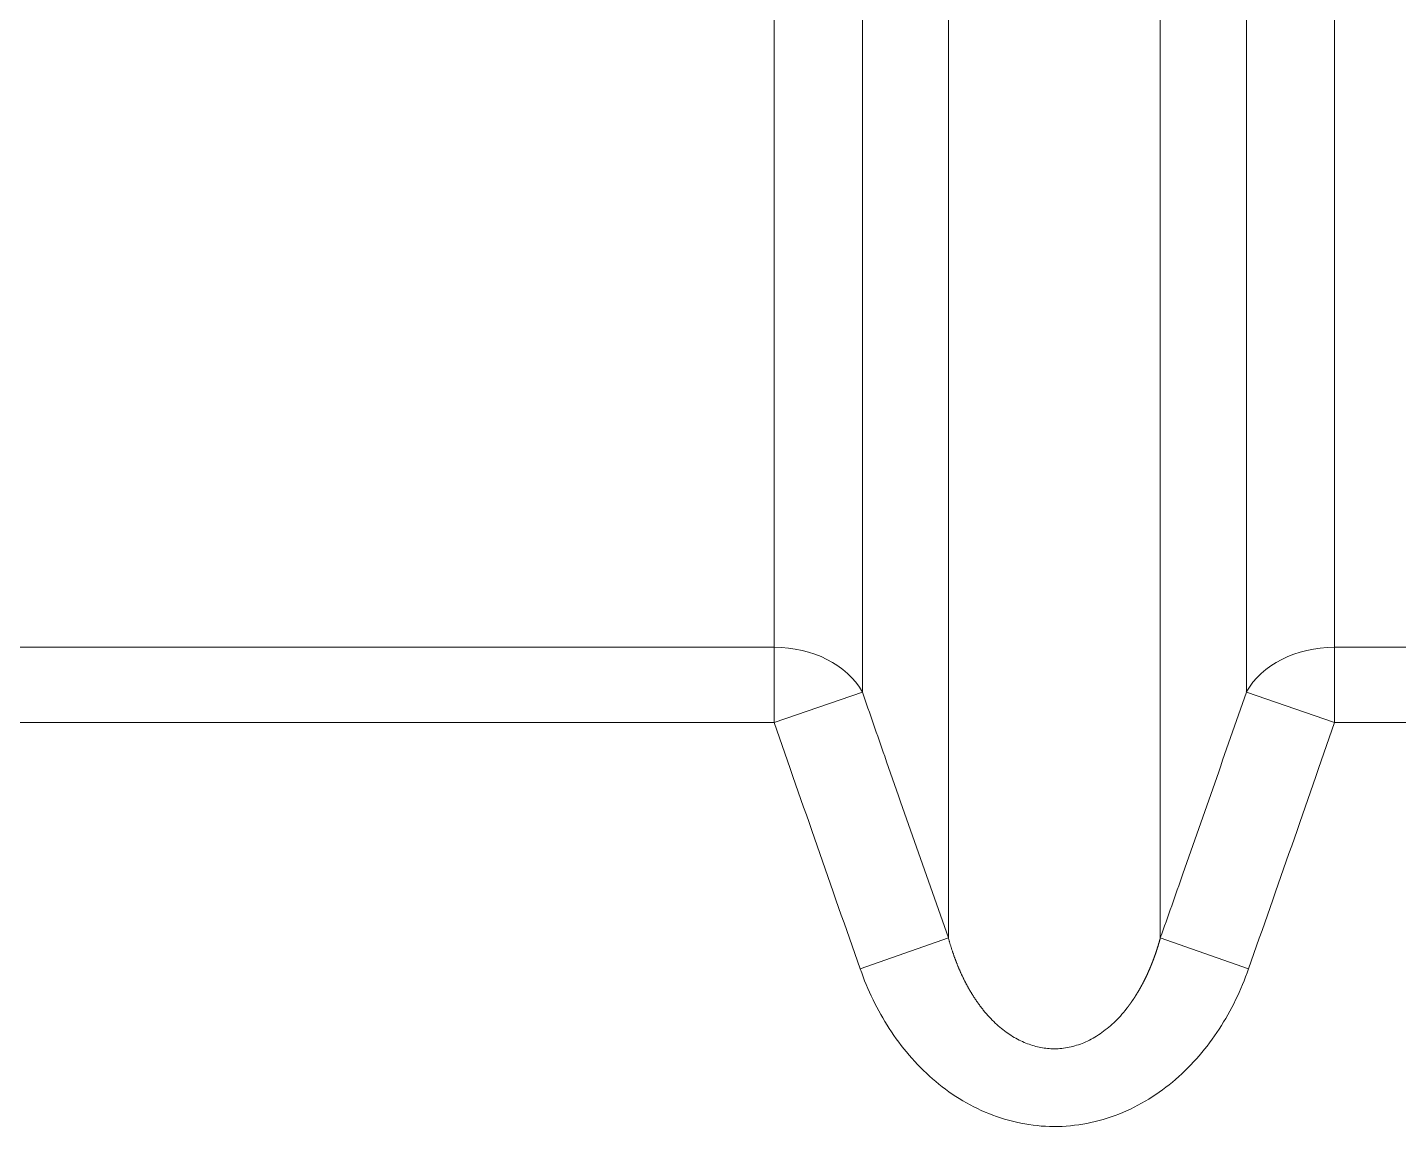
# Model space of a CAD drawing. Header units: millimetres. Extents: x 4664 to 8864, y -38 to 2932.
# Drawn here: x 8179.66 to 8198.24, y 2151.75 to 2166.65 of the extents above; entities that cross this region are included whole.
import ezdxf

# ---------------------------------------------------------------- set-up
doc = ezdxf.new("R2010")
doc.units = ezdxf.units.MM

msp = doc.modelspace()

# ---------------------------------------------------------------- linework, layer by layer
at = {"lineweight": 5}
for p, q in [((8189.783, 2157.228), (8189.783, 2173.904)), ((8197.375, 2173.904), (8197.375, 2157.228)), ((8190.977, 2157.639), (8190.977, 2173.467)), ((8196.181, 2173.467), (8196.181, 2157.639)), ((8192.142, 2167.035), (8192.142, 2154.304)), ((8195.015, 2167.035), (8195.015, 2154.304)), ((8189.783, 2158.247), (8178.727, 2158.247)), ((8208.431, 2158.247), (8197.375, 2158.247)), ((8190.977, 2157.639), (8189.783, 2157.228)), ((8196.181, 2157.639), (8197.375, 2157.228)), ((8178.727, 2157.228), (8189.783, 2157.228)), ((8197.375, 2157.228), (8208.431, 2157.228)), ((8192.142, 2154.304), (8190.948, 2153.884)), ((8195.015, 2154.304), (8196.21, 2153.884))]:
    msp.add_line(p, q, dxfattribs=at)
at = {"lineweight": 5, "extrusion": (0, 0, -1)}
for centre, start_param, end_param in [((8189.783, 2157.228), 4.712389, 5.867354), ((8197.375, 2157.228), 3.557424, 4.712389)]:
    msp.add_ellipse(centre, major_axis=(1.306, 0), ratio=0.780444, start_param=start_param, end_param=end_param, dxfattribs=at)
at = {"lineweight": 5}
for points, knots in [([(8192.142, 2154.304), (8191.853, 2155.125), (8191.565, 2155.947), (8191.178, 2157.059), (8191.077, 2157.349), (8190.977, 2157.639)], [0, 0, 0, 0, 0.739335, 0.739335, 1, 1, 1, 1]), ([(8196.181, 2157.639), (8195.896, 2156.816), (8195.61, 2155.994), (8195.22, 2154.883), (8195.118, 2154.594), (8195.015, 2154.304)], [0, 0, 0, 0, 0.739335, 0.739335, 1, 1, 1, 1]), ([(8195.015, 2154.304), (8195.015, 2154.301), (8195.013, 2154.296), (8195.011, 2154.287), (8195.008, 2154.279), (8195.006, 2154.27), (8195.004, 2154.262), (8195.001, 2154.253), (8194.999, 2154.245), (8194.996, 2154.236), (8194.994, 2154.228), (8194.991, 2154.219), (8194.989, 2154.211), (8194.986, 2154.203), (8194.984, 2154.194), (8194.981, 2154.186), (8194.979, 2154.178), (8194.976, 2154.17), (8194.973, 2154.161), (8194.971, 2154.153), (8194.968, 2154.145), (8194.965, 2154.137), (8194.963, 2154.129), (8194.96, 2154.121), (8194.957, 2154.113), (8194.955, 2154.105), (8194.952, 2154.097), (8194.949, 2154.089), (8194.946, 2154.081), (8194.944, 2154.073), (8194.941, 2154.065), (8194.938, 2154.057), (8194.935, 2154.049), (8194.932, 2154.041), (8194.929, 2154.033), (8194.927, 2154.026), (8194.924, 2154.018), (8194.921, 2154.01), (8194.918, 2154.002), (8194.915, 2153.995), (8194.912, 2153.987), (8194.909, 2153.979), (8194.906, 2153.972), (8194.903, 2153.964), (8194.9, 2153.957), (8194.897, 2153.949), (8194.894, 2153.942), (8194.891, 2153.934), (8194.888, 2153.927), (8194.885, 2153.919), (8194.882, 2153.912), (8194.879, 2153.905), (8194.876, 2153.897), (8194.873, 2153.89), (8194.87, 2153.883), (8194.866, 2153.875), (8194.863, 2153.868), (8194.86, 2153.861), (8194.857, 2153.854), (8194.854, 2153.847), (8194.851, 2153.84), (8194.847, 2153.832), (8194.844, 2153.825), (8194.841, 2153.818), (8194.838, 2153.811), (8194.835, 2153.804), (8194.831, 2153.797), (8194.828, 2153.79), (8194.825, 2153.783), (8194.821, 2153.777), (8194.818, 2153.77), (8194.815, 2153.763), (8194.811, 2153.756), (8194.808, 2153.749), (8194.805, 2153.743), (8194.801, 2153.736), (8194.798, 2153.729), (8194.795, 2153.722), (8194.791, 2153.716), (8194.788, 2153.709), (8194.784, 2153.703), (8194.781, 2153.696), (8194.778, 2153.689), (8194.774, 2153.683), (8194.771, 2153.676), (8194.767, 2153.67), (8194.764, 2153.663), (8194.76, 2153.657), (8194.757, 2153.651), (8194.753, 2153.644), (8194.75, 2153.638), (8194.746, 2153.632), (8194.743, 2153.625), (8194.739, 2153.619), (8194.736, 2153.613), (8194.732, 2153.607), (8194.729, 2153.6), (8194.725, 2153.594), (8194.721, 2153.588), (8194.718, 2153.582), (8194.714, 2153.576), (8194.711, 2153.57), (8194.707, 2153.564), (8194.703, 2153.558), (8194.7, 2153.552), (8194.696, 2153.546), (8194.692, 2153.54), (8194.689, 2153.534), (8194.685, 2153.528), (8194.681, 2153.523), (8194.678, 2153.517), (8194.674, 2153.511), (8194.67, 2153.505), (8194.667, 2153.499), (8194.663, 2153.494), (8194.659, 2153.488), (8194.656, 2153.482), (8194.652, 2153.477), (8194.648, 2153.471), (8194.644, 2153.466), (8194.641, 2153.46), (8194.637, 2153.455), (8194.633, 2153.449), (8194.629, 2153.444), (8194.626, 2153.438), (8194.622, 2153.433), (8194.618, 2153.427), (8194.614, 2153.422), (8194.61, 2153.417), (8194.607, 2153.411), (8194.603, 2153.406), (8194.599, 2153.401), (8194.595, 2153.396), (8194.591, 2153.39), (8194.587, 2153.385), (8194.584, 2153.38), (8194.58, 2153.375), (8194.576, 2153.37), (8194.572, 2153.365), (8194.568, 2153.36), (8194.564, 2153.355), (8194.56, 2153.35), (8194.556, 2153.345), (8194.553, 2153.34), (8194.549, 2153.335), (8194.545, 2153.33), (8194.541, 2153.325), (8194.511, 2153.288), (8194.454, 2153.222), (8194.364, 2153.134), (8194.272, 2153.056), (8194.177, 2152.988), (8194.08, 2152.93), (8193.982, 2152.883), (8193.882, 2152.847), (8193.781, 2152.821), (8193.68, 2152.805), (8193.582, 2152.8), (8193.487, 2152.804), (8193.395, 2152.817), (8193.303, 2152.839), (8193.212, 2152.869), (8193.122, 2152.908), (8193.032, 2152.956), (8192.945, 2153.013), (8192.859, 2153.078), (8192.776, 2153.151), (8192.695, 2153.233), (8192.641, 2153.295), (8192.611, 2153.332), (8192.604, 2153.342), (8192.596, 2153.351), (8192.589, 2153.361), (8192.581, 2153.371), (8192.574, 2153.381), (8192.566, 2153.391), (8192.559, 2153.401), (8192.551, 2153.411), (8192.544, 2153.422), (8192.537, 2153.432), (8192.529, 2153.443), (8192.522, 2153.453), (8192.515, 2153.464), (8192.507, 2153.475), (8192.5, 2153.486), (8192.493, 2153.497), (8192.486, 2153.508), (8192.479, 2153.519), (8192.472, 2153.53), (8192.464, 2153.542), (8192.457, 2153.553), (8192.45, 2153.565), (8192.443, 2153.576), (8192.436, 2153.588), (8192.429, 2153.6), (8192.423, 2153.612), (8192.416, 2153.624), (8192.409, 2153.636), (8192.402, 2153.649), (8192.395, 2153.661), (8192.389, 2153.674), (8192.382, 2153.686), (8192.375, 2153.699), (8192.369, 2153.712), (8192.362, 2153.725), (8192.355, 2153.738), (8192.349, 2153.751), (8192.343, 2153.764), (8192.336, 2153.777), (8192.33, 2153.791), (8192.323, 2153.804), (8192.317, 2153.818), (8192.311, 2153.831), (8192.305, 2153.845), (8192.299, 2153.859), (8192.292, 2153.873), (8192.286, 2153.887), (8192.28, 2153.901), (8192.274, 2153.916), (8192.268, 2153.93), (8192.263, 2153.945), (8192.257, 2153.959), (8192.251, 2153.974), (8192.245, 2153.989), (8192.24, 2154.004), (8192.234, 2154.018), (8192.228, 2154.034), (8192.223, 2154.049), (8192.217, 2154.064), (8192.212, 2154.079), (8192.207, 2154.095), (8192.201, 2154.11), (8192.196, 2154.126), (8192.191, 2154.142), (8192.186, 2154.158), (8192.181, 2154.173), (8192.176, 2154.189), (8192.171, 2154.206), (8192.166, 2154.222), (8192.161, 2154.238), (8192.156, 2154.255), (8192.152, 2154.271), (8192.147, 2154.288), (8192.144, 2154.299), (8192.142, 2154.304)], [0, 0, 0, 0, 0.002039, 0.004073, 0.006102, 0.008127, 0.010147, 0.012163, 0.014174, 0.016181, 0.018183, 0.020181, 0.022174, 0.024162, 0.026146, 0.028125, 0.0301, 0.03207, 0.034036, 0.035997, 0.037953, 0.039905, 0.041852, 0.043795, 0.045733, 0.047667, 0.049596, 0.051521, 0.053441, 0.055357, 0.057268, 0.059174, 0.061076, 0.062974, 0.064867, 0.066755, 0.068639, 0.070518, 0.072393, 0.074263, 0.076129, 0.07799, 0.079847, 0.081699, 0.083547, 0.08539, 0.087229, 0.089063, 0.090893, 0.092718, 0.094539, 0.096355, 0.098167, 0.099974, 0.101777, 0.103575, 0.105369, 0.107158, 0.108943, 0.110723, 0.112499, 0.11427, 0.116037, 0.1178, 0.119558, 0.121311, 0.12306, 0.124805, 0.126545, 0.128281, 0.130012, 0.131739, 0.133461, 0.135179, 0.136892, 0.138601, 0.140306, 0.142006, 0.143702, 0.145393, 0.14708, 0.148763, 0.150441, 0.152114, 0.153784, 0.155449, 0.157109, 0.158765, 0.160417, 0.162064, 0.163707, 0.165345, 0.16698, 0.168609, 0.170235, 0.171856, 0.173472, 0.175085, 0.176693, 0.178296, 0.179895, 0.18149, 0.183081, 0.184667, 0.186249, 0.187826, 0.189399, 0.190968, 0.192533, 0.194093, 0.195649, 0.197201, 0.198748, 0.200291, 0.20183, 0.203364, 0.204894, 0.20642, 0.207942, 0.209459, 0.210972, 0.212481, 0.213985, 0.215485, 0.216982, 0.218473, 0.219961, 0.221444, 0.222923, 0.224398, 0.225869, 0.227335, 0.228797, 0.230255, 0.231709, 0.233159, 0.234604, 0.236045, 0.237482, 0.238915, 0.240344, 0.241769, 0.243189, 0.244605, 0.246018, 0.247426, 0.248829, 0.250229, 0.279528, 0.307612, 0.334557, 0.360447, 0.385382, 0.40947, 0.432836, 0.455616, 0.477954, 0.500009, 0.520088, 0.540394, 0.561045, 0.582154, 0.603826, 0.626159, 0.64924, 0.673149, 0.697957, 0.723726, 0.750512, 0.753234, 0.755971, 0.758723, 0.761492, 0.764276, 0.767076, 0.769891, 0.772722, 0.77557, 0.778433, 0.781312, 0.784207, 0.787118, 0.790045, 0.792989, 0.795948, 0.798924, 0.801915, 0.804923, 0.807948, 0.810988, 0.814045, 0.817118, 0.820208, 0.823313, 0.826436, 0.829575, 0.83273, 0.835902, 0.83909, 0.842295, 0.845516, 0.848754, 0.852009, 0.85528, 0.858568, 0.861873, 0.865195, 0.868533, 0.871888, 0.875259, 0.878648, 0.882053, 0.885475, 0.888914, 0.89237, 0.895843, 0.899333, 0.902839, 0.906363, 0.909903, 0.913461, 0.917035, 0.920627, 0.924235, 0.927861, 0.931504, 0.935163, 0.93884, 0.942534, 0.946245, 0.949973, 0.953718, 0.95748, 0.96126, 0.965056, 0.96887, 0.972701, 0.976549, 0.980415, 0.984297, 0.988197, 0.992114, 0.996048, 1, 1, 1, 1]), ([(8190.948, 2153.884), (8191.048, 2153.598), (8191.178, 2153.328), (8191.504, 2152.825), (8191.702, 2152.591), (8192.154, 2152.197), (8192.414, 2152.033), (8192.968, 2151.81), (8193.271, 2151.748), (8193.871, 2151.746), (8194.174, 2151.805), (8194.733, 2152.027), (8194.994, 2152.19), (8195.45, 2152.584), (8195.648, 2152.817), (8195.976, 2153.322), (8196.109, 2153.597), (8196.21, 2153.884)], [0, 0, 0, 0, 0.125, 0.125, 0.25, 0.25, 0.375, 0.375, 0.5, 0.5, 0.625, 0.625, 0.75, 0.75, 0.875, 0.875, 1, 1, 1, 1])]:
    msp.add_open_spline(points, degree=3, knots=knots, dxfattribs=at)
for points in [[(8189.783, 2157.228), (8190.167, 2156.112), (8190.556, 2154.997), (8190.948, 2153.884)], [(8196.21, 2153.884), (8196.602, 2154.997), (8196.991, 2156.112), (8197.375, 2157.228)]]:
    msp.add_open_spline(points, degree=3, dxfattribs=at)

doc.saveas('drawing.dxf')
